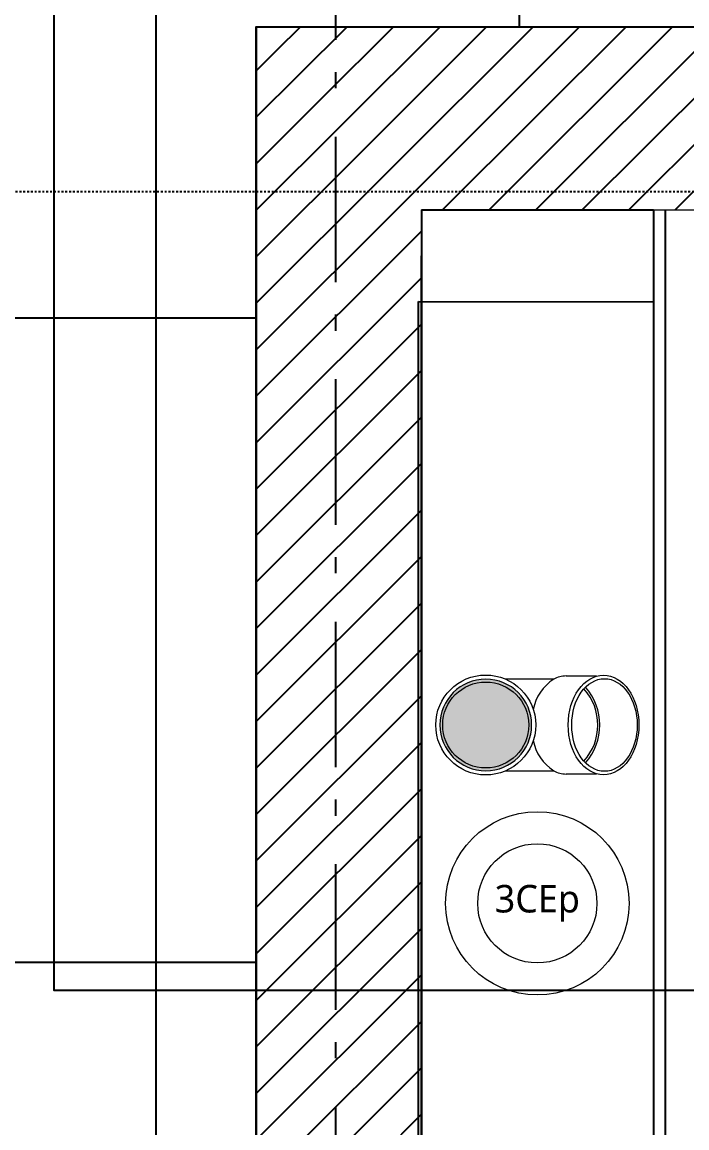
# Model space of a CAD drawing. Header units: centimetres. Extents: x -35664 to 50682, y -23001 to 23705.
# Drawn here: x 9165.3 to 9237.7, y 3431.2 to 3551.9 of the extents above; entities that cross this region are included whole.
import ezdxf

# ---------------------------------------------------------------- set-up
doc = ezdxf.new("R2010")
doc.units = ezdxf.units.CM
doc.linetypes.add('Style de ligne -1', pattern=[0.41664, 0.20828, -0.20836])
doc.linetypes.add('Style de ligne -6', pattern=[1.04164, 0.625, -0.20828, 0.06943, -0.13893])
for name, color, linetype in [('B aménagement intérieur', 252, 'Continuous'), ('B GÈnÈral_Hatch', 252, 'Continuous'), ('B Général', 252, 'Continuous'), ('C ANNOTATIONS-axes horizontaux', 252, 'Style de ligne -1'), ('C ANNOTATIONS-prestations', 252, 'Continuous'), ('C ANNOTATIONS-prestations_Hatch', 252, 'Continuous'), ('F REMPLISSAGE-vert clair', 252, 'Continuous'), ('F REMPLISSAGE-vert foncé', 252, 'Continuous'), ('prlm-CHAUFF', 4, 'Continuous'), ('prlm-EAU-CHU', 42, 'Continuous'), ('prlm-EAU-EUEV', 25, 'Continuous'), ('prlm-GT', 242, 'Continuous')]:
    doc.layers.add(name, color=color, linetype=linetype)
doc.layers.add('prlm-GAZ', color=2, linetype='Continuous', lineweight=25)
doc.layers.get('prlm-CHAUFF').off()
doc.styles.add('Trebuchet MS (bold italic)', font='trebucbi.ttf')
pattern_1 = [(45, (0, 0), (2.4253472, -2.6458333), [])]

# ---------------------------------------------------------------- blocks, each defined once
blk = doc.blocks.new('B 90.Gaine 150_70')
at = {"layer": 'C ANNOTATIONS-prestations'}
blk.add_line((75, -35), (-75, -35), dxfattribs=at)
blk = doc.blocks.new('xi.ev')
at = {"layer": 'prlm-EAU-EUEV', "linetype": 'ByBlock', "lineweight": -2}
h = blk.add_hatch(color=0, dxfattribs=at)
edge = h.paths.add_edge_path()
edge.add_arc((0, 0), 5, 0, 360)
at = {"layer": 'prlm-EAU-EUEV', "color": 0, "linetype": 'ByBlock', "lineweight": 5}
blk.add_circle((0, 0), 5, dxfattribs=at)
blk = doc.blocks.new('xi.3cep130-200')
at = {"layer": 'B Général', "lineweight": 18}
for radius in [10, 6.5]:
    blk.add_circle((0, 0), radius, dxfattribs=at)
at = {"layer": 'B Général', "insert": (0, 0), "char_height": 3.002, "width": 9.7815, "attachment_point": 5, "line_spacing_factor": 1.003317, "style": 'Trebuchet MS (bold italic)'}
blk.add_mtext('3CEp', dxfattribs=at)
blk = doc.blocks.new('xi.cee1')
at = {"layer": 'prlm-EAU-CHU', "color": 0, "lineweight": 13}
for p, q in [((7.43, 5), (2.17, 5)), ((12.09, 5.34), (8.77, 5.34)), ((2.17, -5), (7.43, -5)), ((8.77, -5.34), (12.09, -5.34))]:
    blk.add_line(p, q, dxfattribs=at)
for radius in [5.45, 4.69]:
    blk.add_circle((0, 0), radius, dxfattribs=at)
for centre, radius, start, end in [((10.09, 0.78), 4.99, 122.4397, 169.5051), ((8.79, 2.49), 2.86, 90.508, 118.9381), ((6.35, 0), 5.87, 317.8112, 42.1667), ((6.14, 0), 6.3, 318.9248, 41.0752), ((10.09, -0.78), 4.99, 190.4949, 237.5603), ((8.79, -2.49), 2.86, 241.0619, 269.492)]:
    blk.add_arc(centre, radius, start, end, dxfattribs=at)
for centre, major_axis, ratio in [((12.84, 0), (0, -5.44), 0.708306), ((12.94, 0), (0, -5.05), 0.707331)]:
    blk.add_ellipse(centre, major_axis=major_axis, ratio=ratio, dxfattribs=at)

msp = doc.modelspace()

# ---------------------------------------------------------------- hatches: boundary and pattern name
at = {"layer": 'B GÈnÈral_Hatch', "linetype": 'Continuous'}
h = msp.add_hatch(dxfattribs=at)
h.set_pattern_fill('50_BETON', color=256, style=0, pattern_type=2)
h.set_pattern_definition(pattern_1)
h.paths.add_polyline_path([(9435.447, 3531.389), (9415.447, 3551.389), (9190.796, 3551.389), (9208.796, 3531.389)])
h = msp.add_hatch(dxfattribs=at)
h.set_pattern_fill('50_BETON', color=256, style=0, pattern_type=2)
h.set_pattern_definition(pattern_1)
h.paths.add_polyline_path([(9208.796, 3367.989), (9208.796, 3531.389), (9190.796, 3551.389), (9190.796, 3367.989)])
at = {"layer": 'C ANNOTATIONS-prestations_Hatch', "linetype": 'Continuous'}
h = msp.add_hatch(dxfattribs=at)
h.set_pattern_fill('DALETTES TERRASSE 50X50', color=256, scale=1.406016, style=0, pattern_type=2)
h.set_pattern_definition([(0, (9531.354, 4152.3), (4e-15, -70.301), []), (-90, (9531.354, 4152.3), (70.301, 0), [])])
h.paths.add_polyline_path([(9060.796, 4282.297), (9060.796, 3065.389), (9190.796, 3065.389), (9190.796, 3551.389), (9219.485, 3551.389), (9219.485, 3716.389), (9189.484, 3716.389), (9189.484, 4137.39), (9812.796, 4137.39), (9812.796, 4152.409), (10206.786, 4152.297), (10206.786, 4282.297)])

# ---------------------------------------------------------------- linework, layer by layer
at = {"layer": 'B aménagement intérieur', "linetype": 'Continuous'}
msp.add_line((9234.081, 3531.389), (9234.081, 3424.889), dxfattribs=at)
at = {"layer": 'B Général', "linetype": 'Style de ligne -6', "ltscale": 25.4}
msp.add_line((9199.484, 3285.389), (9199.484, 5820.389), dxfattribs=at)
msp.add_line((9199.484, 3285.389), (9199.484, 5820.389), dxfattribs=at)
at = {"layer": 'B Général', "linetype": 'Continuous', "lineweight": 18}
for p, q in [((9190.796, 3551.389), (9415.447, 3551.389)), ((9190.796, 3551.389), (9190.796, 3367.989)), ((9208.796, 3531.389), (9435.447, 3531.389)), ((9208.796, 3531.389), (9208.796, 3367.989))]:
    msp.add_line(p, q, dxfattribs=at)
at = {"layer": 'B Général', "linetype": 'Continuous'}
for p, q in [((9190.796, 3551.389), (9415.447, 3551.389)), ((9190.796, 3551.389), (9190.796, 3367.989)), ((9208.796, 3531.389), (9234.081, 3531.389)), ((9208.796, 3531.389), (9208.796, 3367.989))]:
    msp.add_line(p, q, dxfattribs=at)
at = {"layer": 'C ANNOTATIONS-axes horizontaux'}
msp.add_line((12370.813, 3533.389), (2960.813, 3533.389), dxfattribs=at)
msp.add_line((12370.813, 3533.389), (2960.813, 3533.389), dxfattribs=at)
at = {"layer": 'C ANNOTATIONS-prestations', "linetype": 'Continuous', "flags": 128}
msp.add_lwpolyline([(9060.796, 4282.297), (9060.796, 3065.389), (9190.796, 3065.389), (9190.796, 3551.389), (9219.485, 3551.389), (9219.485, 3716.389), (9189.484, 3716.389), (9189.484, 4137.39), (9812.796, 4137.39), (9812.796, 4152.409), (10206.786, 4152.297), (10206.786, 4282.297)], close=True, dxfattribs=at)
at = {"layer": 'F REMPLISSAGE-vert clair'}
msp.add_line((9235.381, 3531.389), (9235.381, 3426.189), dxfattribs=at)
at = {"layer": 'F REMPLISSAGE-vert foncé', "linetype": 'Continuous'}
msp.add_line((9234.081, 3531.389), (9234.081, 3424.889), dxfattribs=at)
at = {"layer": 'F REMPLISSAGE-vert foncé'}
msp.add_line((9235.381, 3531.389), (9235.381, 3426.189), dxfattribs=at)
at = {"layer": 'prlm-GAZ'}
msp.add_lwpolyline([(9383.72, 4084.45), (9282.103, 4170.24), (9168.718, 4170.24), (9168.718, 3446.262), (9242.294, 3446.262)], dxfattribs=at)
at = {"layer": 'prlm-GT'}
msp.add_lwpolyline([(9208.484, 3521.389), (9234.096, 3521.385), (9234.08, 3424.889), (9271.796, 3424.889), (9271.796, 3378.399), (9208.484, 3378.399)], close=True, dxfattribs=at)

# ---------------------------------------------------------------- block references
at = {"layer": 'B aménagement intérieur', "rotation": 270}
msp.add_blockref('B 90.Gaine 150_70', (9243.796, 3451.389), dxfattribs=at)
at = {"layer": 'prlm-CHAUFF'}
msp.add_blockref('xi.3cep130-200', (9221.431, 3455.739), dxfattribs=at)
at = {"layer": 'prlm-EAU-CHU'}
msp.add_blockref('xi.cee1', (9215.807, 3475.198), dxfattribs=at)
at = {"layer": 'prlm-EAU-EUEV', "xscale": -1, "rotation": 180}
msp.add_blockref('xi.ev', (9215.807, 3475.198), dxfattribs=at)

doc.saveas('drawing.dxf')
